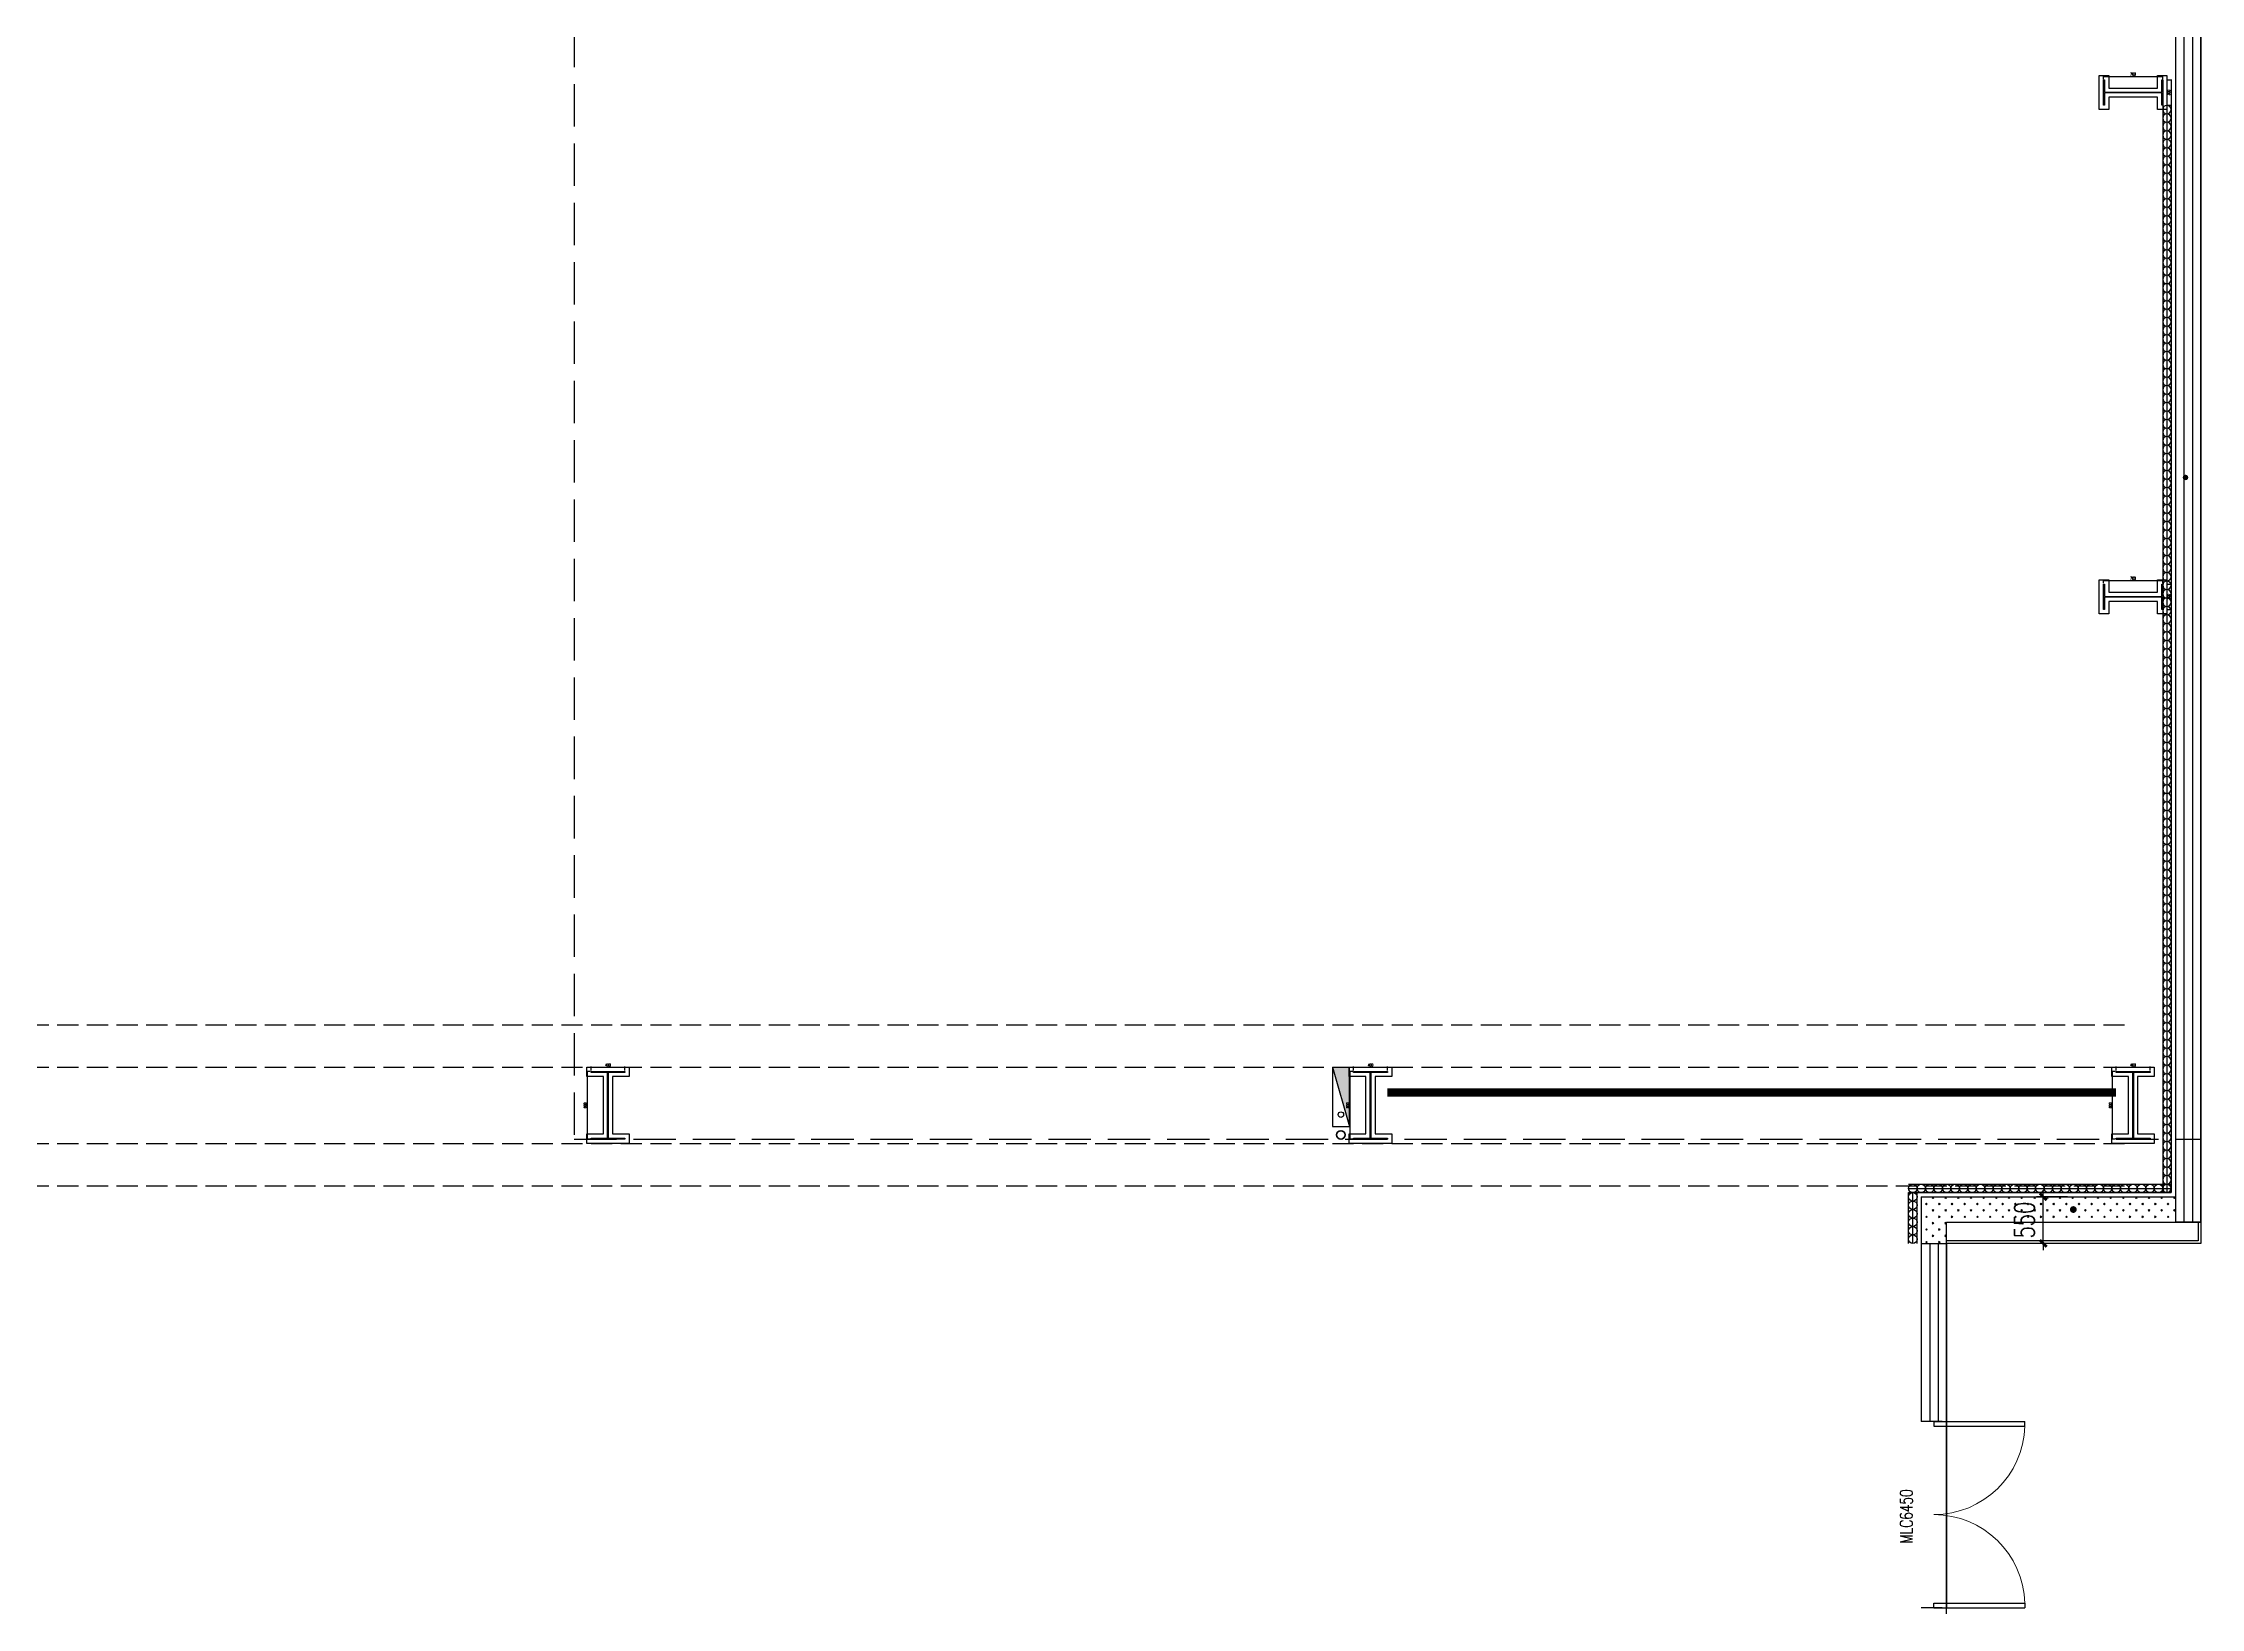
# Model space of a CAD drawing. Extents: x -474411 to 577939, y 0 to 1014176.
# Drawn here: x -153520 to -128054, y 596840 to 615303 of the extents above; entities that cross this region are included whole.
import ezdxf

# ---------------------------------------------------------------- set-up
doc = ezdxf.new("R2010")
doc.units = 0
doc.header["$LTSCALE"] = 1000
doc.header["$MEASUREMENT"] = 0
doc.linetypes.add('CENTER', pattern=[2, 1.25, -0.25, 0.25, -0.25])
doc.linetypes.add('DASH', pattern=[0.35, 0.25, -0.1])
doc.layers.get('Defpoints').update_dxf_attribs({"color": 210})
for name, color, linetype in [('10平面$0$WINDOW', 4, 'Continuous'), ('10平面$0$WINDOW_TEXT', 7, 'Continuous'), ('A-AXIS-DP', 126, 'Continuous'), ('A-AXIS-SYMB', 3, 'Continuous'), ('A-CURTAIN', 134, 'Continuous'), ('A-HATCH-2', 251, 'Continuous'), ('A-WINDOW', 140, 'Continuous'), ('AS-COLN', 6, 'Continuous'), ('AS-WALL', 40, 'Continuous'), ('AS-结构边线层', 200, 'Continuous'), ('CURTWALL', 4, 'Continuous'), ('DIM_SYMB', 3, 'Continuous'), ('PUB_HATCH', 8, 'Continuous'), ('SB_ZF消火栓', 10, 'Continuous'), ('WINDOW', 4, 'Continuous')]:
    doc.layers.add(name, color=color, linetype=linetype)
doc.layers.add('LG-ZF消防', color=1, linetype='Continuous', lineweight=60)
doc.layers.add('柱间支撑', color=6, linetype='CENTER', lineweight=0)
doc.styles.add('10平面$0$_TCH_WINDOW', font='SIMPLEX', dxfattribs={"height": 3.5, "bigfont": 'GBCBIG'})
doc.styles.add('_TCH_DIM_T3', font='SIMPLEX', dxfattribs={"width": 0.705882, "bigfont": 'GBCBIG'})
doc.dimstyles.new('_TCH_ARCH&&10', dxfattribs={"dimtxt": 29.75, "dimasz": 10, "dimexe": 10, "dimexo": 10, "dimgap": 12.625, "dimtad": 1, "dimdec": 0, "dimzin": 0, "dimdsep": 46, "dimtxsty": '_TCH_DIM_T3', "dimblk": 'ARCHTICK', "dimcen": 0.09, "dimclrt": 7, "dimazin": 2, "dimtfac": 1, "dimtdec": 0, "dimtix": 1, "dimtmove": 2, "dimatfit": 3, "dimfxl": 0, "dimtolj": 1, "dimtzin": 0, "dimarcsym": 0})
doc.dimstyles.new('_TCH_ARCH&&80', dxfattribs={"dimtxt": 238, "dimasz": 80, "dimexe": 80, "dimexo": 80, "dimgap": 101, "dimtad": 1, "dimdec": 0, "dimzin": 0, "dimdsep": 46, "dimtxsty": '_TCH_DIM_T3', "dimblk": 'ARCHTICK', "dimcen": 0.09, "dimclrt": 7, "dimazin": 2, "dimtfac": 1, "dimtdec": 0, "dimtix": 1, "dimtmove": 2, "dimatfit": 3, "dimfxl": 0, "dimtolj": 1, "dimtzin": 0, "dimarcsym": 0})
pattern_1 = [(45, (25.49, 21.51), (-75.000002, 75.000002), [24, -82.06602]), (135, (192.46, 21.51), (-75.000002, -75.000002), [24, -82.06602])]

# ---------------------------------------------------------------- blocks, each defined once
blk = doc.blocks.new('43243')
at = {"layer": 'AS-结构边线层', "color": 8}
blk.add_lwpolyline([(-131055, 594490), (-131055, 601390), (-128054, 601390), (-128054, 621120), (-128354, 621120), (-144354, 621120), (-144354, 620570), (-146454, 620570), (-146454, 621120), (-155994, 621120)], dxfattribs=at)
blk = doc.blocks.new('4324324')
at = {"layer": 'A-HATCH-2', "linetype": 'DASH'}
for p, q in [((-294754, 603720), (-128854, 603720)), ((-294754, 603220), (-128854, 603220)), ((-294754, 602320), (-128854, 602320)), ((-294754, 601820), (-128854, 601820))]:
    blk.add_line(p, q, dxfattribs=at)
blk = doc.blocks.new('_ArchTick')
at = {"color": 0, "linetype": 'ByBlock', "const_width": 0.4}
blk.add_lwpolyline([(-0.5, -0.5), (0.5, 0.5)], dxfattribs=at)
blk = doc.blocks.new('*D1131')
at = {"layer": 'A-AXIS-DP', "color": 0, "lineweight": -2}
for p, q in [((-128444, 614870), (-128395, 614870)), ((-128405, 614870), (-128405, 614570)), ((-128444, 614570), (-128395, 614570))]:
    blk.add_line(p, q, dxfattribs=at)
at = {"layer": 'Defpoints', "color": 0}
for p in [(-128454, 614870), (-128454, 614570), (-128405, 614570)]:
    blk.add_point(p, dxfattribs=at)
at = {"layer": 'A-AXIS-DP', "color": 0, "lineweight": -2, "xscale": 10, "yscale": 10, "zscale": 10}
for p, rotation in [((-128405, 614870), 90), ((-128405, 614570), 270)]:
    blk.add_blockref('_ArchTick', p, dxfattribs=dict(at, rotation=rotation))
at = {"layer": 'A-AXIS-DP', "color": 7, "insert": (-128433, 614720), "char_height": 29.8, "attachment_point": 5, "rotation": 90, "style": '_TCH_DIM_T3'}
blk.add_mtext('\\A1;300', dxfattribs=at)
blk = doc.blocks.new('*D1132')
at = {"layer": 'A-AXIS-DP', "color": 0, "lineweight": -2}
for p, q in [((-129204, 614880), (-129204, 614921)), ((-129204, 614911), (-128504, 614911)), ((-128504, 614880), (-128504, 614921))]:
    blk.add_line(p, q, dxfattribs=at)
at = {"layer": 'Defpoints', "color": 0}
for p in [(-129204, 614870), (-128504, 614911), (-128504, 614870)]:
    blk.add_point(p, dxfattribs=at)
at = {"layer": 'A-AXIS-DP', "color": 0, "lineweight": -2, "xscale": 10, "yscale": 10, "zscale": 10, "rotation": 180}
blk.add_blockref('_ArchTick', (-129204, 614911), dxfattribs=at)
at = {"layer": 'A-AXIS-DP', "color": 0, "lineweight": -2, "xscale": 10, "yscale": 10, "zscale": 10}
blk.add_blockref('_ArchTick', (-128504, 614911), dxfattribs=at)
at = {"layer": 'A-AXIS-DP', "color": 7, "insert": (-128854, 614938), "char_height": 29.8, "attachment_point": 5, "style": '_TCH_DIM_T3'}
blk.add_mtext('\\A1;700', dxfattribs=at)
blk = doc.blocks.new('*D1175')
at = {"layer": 'A-AXIS-DP', "color": 0, "lineweight": -2}
for p, q in [((-147054, 603180), (-147054, 603229)), ((-147054, 603219), (-146654, 603219)), ((-146654, 603180), (-146654, 603229))]:
    blk.add_line(p, q, dxfattribs=at)
at = {"layer": 'Defpoints', "color": 0}
for p in [(-147054, 603170), (-146654, 603219), (-146654, 603170)]:
    blk.add_point(p, dxfattribs=at)
at = {"layer": 'A-AXIS-DP', "color": 0, "lineweight": -2, "xscale": 10, "yscale": 10, "zscale": 10, "rotation": 180}
blk.add_blockref('_ArchTick', (-147054, 603219), dxfattribs=at)
at = {"layer": 'A-AXIS-DP', "color": 0, "lineweight": -2, "xscale": 10, "yscale": 10, "zscale": 10}
blk.add_blockref('_ArchTick', (-146654, 603219), dxfattribs=at)
at = {"layer": 'A-AXIS-DP', "color": 7, "insert": (-146854, 603246), "char_height": 29.8, "attachment_point": 5, "style": '_TCH_DIM_T3'}
blk.add_mtext('\\A1;400', dxfattribs=at)
blk = doc.blocks.new('*D1176')
at = {"layer": 'A-AXIS-DP', "color": 0, "lineweight": -2}
for p, q in [((-147064, 603170), (-147105, 603170)), ((-147095, 602370), (-147095, 603170)), ((-147064, 602370), (-147105, 602370))]:
    blk.add_line(p, q, dxfattribs=at)
at = {"layer": 'Defpoints', "color": 0}
for p in [(-147095, 603170), (-147054, 603170), (-147054, 602370)]:
    blk.add_point(p, dxfattribs=at)
at = {"layer": 'A-AXIS-DP', "color": 0, "lineweight": -2, "xscale": 10, "yscale": 10, "zscale": 10}
for p, rotation in [((-147095, 603170), 90), ((-147095, 602370), 270)]:
    blk.add_blockref('_ArchTick', p, dxfattribs=dict(at, rotation=rotation))
at = {"layer": 'A-AXIS-DP', "color": 7, "insert": (-147123, 602770), "char_height": 29.8, "attachment_point": 5, "rotation": 90, "style": '_TCH_DIM_T3'}
blk.add_mtext('\\A1;800', dxfattribs=at)
blk = doc.blocks.new('*D1177')
at = {"layer": 'A-AXIS-DP', "color": 0, "lineweight": -2}
for p, q in [((-138054, 603180), (-138054, 603229)), ((-138054, 603219), (-137654, 603219)), ((-137654, 603180), (-137654, 603229))]:
    blk.add_line(p, q, dxfattribs=at)
at = {"layer": 'Defpoints', "color": 0}
for p in [(-138054, 603170), (-137654, 603219), (-137654, 603170)]:
    blk.add_point(p, dxfattribs=at)
at = {"layer": 'A-AXIS-DP', "color": 0, "lineweight": -2, "xscale": 10, "yscale": 10, "zscale": 10, "rotation": 180}
blk.add_blockref('_ArchTick', (-138054, 603219), dxfattribs=at)
at = {"layer": 'A-AXIS-DP', "color": 0, "lineweight": -2, "xscale": 10, "yscale": 10, "zscale": 10}
blk.add_blockref('_ArchTick', (-137654, 603219), dxfattribs=at)
at = {"layer": 'A-AXIS-DP', "color": 7, "insert": (-137854, 603246), "char_height": 29.8, "attachment_point": 5, "style": '_TCH_DIM_T3'}
blk.add_mtext('\\A1;400', dxfattribs=at)
blk = doc.blocks.new('*D1178')
at = {"layer": 'A-AXIS-DP', "color": 0, "lineweight": -2}
for p, q in [((-138064, 603170), (-138105, 603170)), ((-138095, 602370), (-138095, 603170)), ((-138064, 602370), (-138105, 602370))]:
    blk.add_line(p, q, dxfattribs=at)
at = {"layer": 'Defpoints', "color": 0}
for p in [(-138095, 603170), (-138054, 603170), (-138054, 602370)]:
    blk.add_point(p, dxfattribs=at)
at = {"layer": 'A-AXIS-DP', "color": 0, "lineweight": -2, "xscale": 10, "yscale": 10, "zscale": 10}
for p, rotation in [((-138095, 603170), 90), ((-138095, 602370), 270)]:
    blk.add_blockref('_ArchTick', p, dxfattribs=dict(at, rotation=rotation))
at = {"layer": 'A-AXIS-DP', "color": 7, "insert": (-138123, 602770), "char_height": 29.8, "attachment_point": 5, "rotation": 90, "style": '_TCH_DIM_T3'}
blk.add_mtext('\\A1;800', dxfattribs=at)
blk = doc.blocks.new('*D1179')
at = {"layer": 'A-AXIS-DP', "color": 0, "lineweight": -2}
for p, q in [((-129054, 603180), (-129054, 603229)), ((-129054, 603219), (-128654, 603219)), ((-128654, 603180), (-128654, 603229))]:
    blk.add_line(p, q, dxfattribs=at)
at = {"layer": 'Defpoints', "color": 0}
for p in [(-129054, 603170), (-128654, 603219), (-128654, 603170)]:
    blk.add_point(p, dxfattribs=at)
at = {"layer": 'A-AXIS-DP', "color": 0, "lineweight": -2, "xscale": 10, "yscale": 10, "zscale": 10, "rotation": 180}
blk.add_blockref('_ArchTick', (-129054, 603219), dxfattribs=at)
at = {"layer": 'A-AXIS-DP', "color": 0, "lineweight": -2, "xscale": 10, "yscale": 10, "zscale": 10}
blk.add_blockref('_ArchTick', (-128654, 603219), dxfattribs=at)
at = {"layer": 'A-AXIS-DP', "color": 7, "insert": (-128854, 603246), "char_height": 29.8, "attachment_point": 5, "style": '_TCH_DIM_T3'}
blk.add_mtext('\\A1;400', dxfattribs=at)
blk = doc.blocks.new('*D1180')
at = {"layer": 'A-AXIS-DP', "color": 0, "lineweight": -2}
for p, q in [((-129064, 603170), (-129105, 603170)), ((-129095, 602370), (-129095, 603170)), ((-129064, 602370), (-129105, 602370))]:
    blk.add_line(p, q, dxfattribs=at)
at = {"layer": 'Defpoints', "color": 0}
for p in [(-129095, 603170), (-129054, 603170), (-129054, 602370)]:
    blk.add_point(p, dxfattribs=at)
at = {"layer": 'A-AXIS-DP', "color": 0, "lineweight": -2, "xscale": 10, "yscale": 10, "zscale": 10}
for p, rotation in [((-129095, 603170), 90), ((-129095, 602370), 270)]:
    blk.add_blockref('_ArchTick', p, dxfattribs=dict(at, rotation=rotation))
at = {"layer": 'A-AXIS-DP', "color": 7, "insert": (-129123, 602770), "char_height": 29.8, "attachment_point": 5, "rotation": 90, "style": '_TCH_DIM_T3'}
blk.add_mtext('\\A1;800', dxfattribs=at)
blk = doc.blocks.new('*D1339')
at = {"layer": 'A-AXIS-DP', "color": 0, "lineweight": -2}
for p, q in [((-128444, 608920), (-128395, 608920)), ((-128405, 608920), (-128405, 608620)), ((-128444, 608620), (-128395, 608620))]:
    blk.add_line(p, q, dxfattribs=at)
at = {"layer": 'Defpoints', "color": 0}
for p in [(-128454, 608920), (-128454, 608620), (-128405, 608620)]:
    blk.add_point(p, dxfattribs=at)
at = {"layer": 'A-AXIS-DP', "color": 0, "lineweight": -2, "xscale": 10, "yscale": 10, "zscale": 10}
for p, rotation in [((-128405, 608920), 90), ((-128405, 608620), 270)]:
    blk.add_blockref('_ArchTick', p, dxfattribs=dict(at, rotation=rotation))
at = {"layer": 'A-AXIS-DP', "color": 7, "insert": (-128433, 608770), "char_height": 29.8, "attachment_point": 5, "rotation": 90, "style": '_TCH_DIM_T3'}
blk.add_mtext('\\A1;300', dxfattribs=at)
blk = doc.blocks.new('*D1340')
at = {"layer": 'A-AXIS-DP', "color": 0, "lineweight": -2}
for p, q in [((-129204, 608930), (-129204, 608971)), ((-129204, 608961), (-128504, 608961)), ((-128504, 608930), (-128504, 608971))]:
    blk.add_line(p, q, dxfattribs=at)
at = {"layer": 'Defpoints', "color": 0}
for p in [(-129204, 608920), (-128504, 608961), (-128504, 608920)]:
    blk.add_point(p, dxfattribs=at)
at = {"layer": 'A-AXIS-DP', "color": 0, "lineweight": -2, "xscale": 10, "yscale": 10, "zscale": 10, "rotation": 180}
blk.add_blockref('_ArchTick', (-129204, 608961), dxfattribs=at)
at = {"layer": 'A-AXIS-DP', "color": 0, "lineweight": -2, "xscale": 10, "yscale": 10, "zscale": 10}
blk.add_blockref('_ArchTick', (-128504, 608961), dxfattribs=at)
at = {"layer": 'A-AXIS-DP', "color": 7, "insert": (-128854, 608989), "char_height": 29.8, "attachment_point": 5, "style": '_TCH_DIM_T3'}
blk.add_mtext('\\A1;700', dxfattribs=at)
blk = doc.blocks.new('34242343243')
at = {"color": 8}
for p, q in [((-128504, 614570), (-128504, 614469)), ((-128454, 614570), (-128454, 614469)), ((-128404, 614570), (-128404, 614469)), ((-128504, 614469), (-128504, 614369)), ((-128504, 614369), (-128504, 614269)), ((-128504, 614269), (-128504, 614169)), ((-128454, 614469), (-128454, 614369)), ((-128454, 614369), (-128454, 614269)), ((-128454, 614269), (-128454, 614169)), ((-128404, 614469), (-128404, 614369)), ((-128404, 614369), (-128404, 614269)), ((-128404, 614269), (-128404, 614169)), ((-128504, 614169), (-128504, 614068)), ((-128504, 614068), (-128504, 613968)), ((-128454, 614169), (-128454, 614068)), ((-128454, 614068), (-128454, 613968)), ((-128404, 614169), (-128404, 614068)), ((-128404, 614068), (-128404, 613968)), ((-128504, 613968), (-128504, 613868)), ((-128504, 613868), (-128504, 613768)), ((-128504, 613768), (-128504, 613667)), ((-128454, 613968), (-128454, 613868)), ((-128454, 613868), (-128454, 613768)), ((-128454, 613768), (-128454, 613667)), ((-128404, 613968), (-128404, 613868)), ((-128404, 613868), (-128404, 613768)), ((-128404, 613768), (-128404, 613667)), ((-128504, 613667), (-128504, 613567)), ((-128504, 613567), (-128504, 613467)), ((-128454, 613667), (-128454, 613567)), ((-128454, 613567), (-128454, 613467)), ((-128404, 613667), (-128404, 613567)), ((-128404, 613567), (-128404, 613467)), ((-128504, 613467), (-128504, 613367)), ((-128504, 613367), (-128504, 613267)), ((-128504, 613267), (-128504, 613166)), ((-128454, 613467), (-128454, 613367)), ((-128454, 613367), (-128454, 613267)), ((-128454, 613267), (-128454, 613166)), ((-128404, 613467), (-128404, 613367)), ((-128404, 613367), (-128404, 613267)), ((-128404, 613267), (-128404, 613166)), ((-128504, 613166), (-128504, 613066)), ((-128504, 613066), (-128504, 612966)), ((-128454, 613166), (-128454, 613066)), ((-128454, 613066), (-128454, 612966)), ((-128404, 613166), (-128404, 613066)), ((-128404, 613066), (-128404, 612966)), ((-128504, 612966), (-128504, 612866)), ((-128504, 612866), (-128504, 612765)), ((-128504, 612765), (-128504, 612665)), ((-128454, 612966), (-128454, 612866)), ((-128454, 612866), (-128454, 612765)), ((-128454, 612765), (-128454, 612665)), ((-128404, 612966), (-128404, 612866)), ((-128404, 612866), (-128404, 612765)), ((-128404, 612765), (-128404, 612665)), ((-128504, 612665), (-128504, 612565)), ((-128504, 612565), (-128504, 612465)), ((-128504, 612465), (-128504, 612364)), ((-128454, 612665), (-128454, 612565)), ((-128454, 612565), (-128454, 612465)), ((-128454, 612465), (-128454, 612364)), ((-128404, 612665), (-128404, 612565)), ((-128404, 612565), (-128404, 612465)), ((-128404, 612465), (-128404, 612364)), ((-128504, 612364), (-128504, 612264)), ((-128504, 612264), (-128504, 612164)), ((-128454, 612364), (-128454, 612264)), ((-128454, 612264), (-128454, 612164)), ((-128404, 612364), (-128404, 612264)), ((-128404, 612264), (-128404, 612164)), ((-128504, 612164), (-128504, 612064)), ((-128504, 612064), (-128504, 611964)), ((-128504, 611964), (-128504, 611863)), ((-128454, 612164), (-128454, 612064)), ((-128454, 612064), (-128454, 611964)), ((-128454, 611964), (-128454, 611863)), ((-128404, 612164), (-128404, 612064)), ((-128404, 612064), (-128404, 611964)), ((-128404, 611964), (-128404, 611863)), ((-128504, 611863), (-128504, 611763)), ((-128504, 611763), (-128504, 611663)), ((-128454, 611863), (-128454, 611763)), ((-128454, 611763), (-128454, 611663)), ((-128404, 611863), (-128404, 611763)), ((-128404, 611763), (-128404, 611663)), ((-128504, 611663), (-128504, 611563)), ((-128504, 611563), (-128504, 611462)), ((-128504, 611462), (-128504, 611362)), ((-128454, 611663), (-128454, 611563)), ((-128454, 611563), (-128454, 611462)), ((-128454, 611462), (-128454, 611362)), ((-128404, 611663), (-128404, 611563)), ((-128404, 611563), (-128404, 611462)), ((-128404, 611462), (-128404, 611362)), ((-128504, 611362), (-128504, 611262)), ((-128504, 611262), (-128504, 611162)), ((-128454, 611362), (-128454, 611262)), ((-128454, 611262), (-128454, 611162)), ((-128404, 611362), (-128404, 611262)), ((-128404, 611262), (-128404, 611162)), ((-128504, 611162), (-128504, 611061)), ((-128504, 611061), (-128504, 610961)), ((-128504, 610961), (-128504, 610861)), ((-128454, 611162), (-128454, 611061)), ((-128454, 611061), (-128454, 610961)), ((-128454, 610961), (-128454, 610861)), ((-128404, 611162), (-128404, 611061)), ((-128404, 611061), (-128404, 610961)), ((-128404, 610961), (-128404, 610861)), ((-128504, 610861), (-128504, 610761)), ((-128504, 610761), (-128504, 610661)), ((-128454, 610861), (-128454, 610761)), ((-128454, 610761), (-128454, 610661)), ((-128404, 610861), (-128404, 610761)), ((-128404, 610761), (-128404, 610661)), ((-128504, 610661), (-128504, 610560)), ((-128504, 610560), (-128504, 610460)), ((-128504, 610460), (-128504, 610360)), ((-128454, 610661), (-128454, 610560)), ((-128454, 610560), (-128454, 610460)), ((-128454, 610460), (-128454, 610360)), ((-128404, 610661), (-128404, 610560)), ((-128404, 610560), (-128404, 610460)), ((-128404, 610460), (-128404, 610360)), ((-128504, 610360), (-128504, 610260)), ((-128504, 610260), (-128504, 610159)), ((-128454, 610360), (-128454, 610260)), ((-128454, 610260), (-128454, 610159)), ((-128404, 610360), (-128404, 610260)), ((-128404, 610260), (-128404, 610159)), ((-128504, 610159), (-128504, 610059)), ((-128504, 610059), (-128504, 609959)), ((-128504, 609959), (-128504, 609859)), ((-128454, 610159), (-128454, 610059)), ((-128454, 610059), (-128454, 609959)), ((-128454, 609959), (-128454, 609859)), ((-128404, 610159), (-128404, 610059)), ((-128404, 610059), (-128404, 609959)), ((-128404, 609959), (-128404, 609859)), ((-128504, 609859), (-128504, 609758)), ((-128504, 609758), (-128504, 609658)), ((-128454, 609859), (-128454, 609758)), ((-128454, 609758), (-128454, 609658)), ((-128404, 609859), (-128404, 609758)), ((-128404, 609758), (-128404, 609658)), ((-128504, 609658), (-128504, 609558)), ((-128504, 609558), (-128504, 609458)), ((-128504, 609458), (-128504, 609358)), ((-128454, 609658), (-128454, 609558)), ((-128454, 609558), (-128454, 609458)), ((-128454, 609458), (-128454, 609358)), ((-128404, 609658), (-128404, 609558)), ((-128404, 609558), (-128404, 609458)), ((-128404, 609458), (-128404, 609358)), ((-128504, 609358), (-128504, 609257)), ((-128504, 609257), (-128504, 609157)), ((-128504, 609157), (-128504, 609057)), ((-128454, 609358), (-128454, 609257)), ((-128454, 609257), (-128454, 609157)), ((-128454, 609157), (-128454, 609057)), ((-128404, 609358), (-128404, 609257)), ((-128404, 609257), (-128404, 609157)), ((-128404, 609157), (-128404, 609057)), ((-128504, 609057), (-128504, 608957)), ((-128504, 608957), (-128504, 608856)), ((-128454, 609057), (-128454, 608957)), ((-128454, 608957), (-128454, 608856)), ((-128404, 609057), (-128404, 608957)), ((-128404, 608957), (-128404, 608856)), ((-128504, 608856), (-128504, 608756)), ((-128504, 608756), (-128504, 608656)), ((-128504, 608656), (-128504, 608556)), ((-128454, 608856), (-128454, 608756)), ((-128454, 608756), (-128454, 608656)), ((-128454, 608656), (-128454, 608556)), ((-128404, 608856), (-128404, 608756)), ((-128404, 608756), (-128404, 608656)), ((-128404, 608656), (-128404, 608556)), ((-128504, 608556), (-128504, 608455)), ((-128504, 608455), (-128504, 608355)), ((-128454, 608556), (-128454, 608455)), ((-128454, 608455), (-128454, 608355)), ((-128404, 608556), (-128404, 608455)), ((-128404, 608455), (-128404, 608355)), ((-128504, 608355), (-128504, 608255)), ((-128504, 608255), (-128504, 608155)), ((-128504, 608155), (-128504, 608055)), ((-128454, 608355), (-128454, 608255)), ((-128454, 608255), (-128454, 608155)), ((-128454, 608155), (-128454, 608055)), ((-128404, 608355), (-128404, 608255)), ((-128404, 608255), (-128404, 608155)), ((-128404, 608155), (-128404, 608055)), ((-128504, 608055), (-128504, 607954)), ((-128504, 607954), (-128504, 607854)), ((-128454, 608055), (-128454, 607954)), ((-128454, 607954), (-128454, 607854)), ((-128404, 608055), (-128404, 607954)), ((-128404, 607954), (-128404, 607854)), ((-128504, 607854), (-128504, 607754)), ((-128504, 607754), (-128504, 607654)), ((-128504, 607654), (-128504, 607553)), ((-128454, 607854), (-128454, 607754)), ((-128454, 607754), (-128454, 607654)), ((-128454, 607654), (-128454, 607553)), ((-128404, 607854), (-128404, 607754)), ((-128404, 607754), (-128404, 607654)), ((-128404, 607654), (-128404, 607553)), ((-128504, 607553), (-128504, 607453)), ((-128504, 607453), (-128504, 607353)), ((-128454, 607553), (-128454, 607453)), ((-128454, 607453), (-128454, 607353)), ((-128404, 607553), (-128404, 607453)), ((-128404, 607453), (-128404, 607353)), ((-128504, 607353), (-128504, 607253)), ((-128504, 607253), (-128504, 607152)), ((-128504, 607152), (-128504, 607052)), ((-128454, 607353), (-128454, 607253)), ((-128454, 607253), (-128454, 607152)), ((-128454, 607152), (-128454, 607052)), ((-128404, 607353), (-128404, 607253)), ((-128404, 607253), (-128404, 607152)), ((-128404, 607152), (-128404, 607052)), ((-128504, 607052), (-128504, 606952)), ((-128504, 606952), (-128504, 606852)), ((-128454, 607052), (-128454, 606952)), ((-128454, 606952), (-128454, 606852)), ((-128404, 607052), (-128404, 606952)), ((-128404, 606952), (-128404, 606852)), ((-128504, 606852), (-128504, 606752)), ((-128504, 606752), (-128504, 606651)), ((-128504, 606651), (-128504, 606551)), ((-128454, 606852), (-128454, 606752)), ((-128454, 606752), (-128454, 606651)), ((-128454, 606651), (-128454, 606551)), ((-128404, 606852), (-128404, 606752)), ((-128404, 606752), (-128404, 606651)), ((-128404, 606651), (-128404, 606551)), ((-128504, 606551), (-128504, 606451)), ((-128504, 606451), (-128504, 606351)), ((-128504, 606351), (-128504, 606250)), ((-128454, 606551), (-128454, 606451)), ((-128454, 606451), (-128454, 606351)), ((-128454, 606351), (-128454, 606250)), ((-128404, 606551), (-128404, 606451)), ((-128404, 606451), (-128404, 606351)), ((-128404, 606351), (-128404, 606250)), ((-128504, 606250), (-128504, 606150)), ((-128504, 606150), (-128504, 606050)), ((-128454, 606250), (-128454, 606150)), ((-128454, 606150), (-128454, 606050)), ((-128404, 606250), (-128404, 606150)), ((-128404, 606150), (-128404, 606050)), ((-128504, 606050), (-128504, 605950)), ((-128504, 605950), (-128504, 605849)), ((-128504, 605849), (-128504, 605749)), ((-128454, 606050), (-128454, 605950)), ((-128454, 605950), (-128454, 605849)), ((-128454, 605849), (-128454, 605749)), ((-128404, 606050), (-128404, 605950)), ((-128404, 605950), (-128404, 605849)), ((-128404, 605849), (-128404, 605749)), ((-128504, 605749), (-128504, 605649)), ((-128504, 605649), (-128504, 605549)), ((-128454, 605749), (-128454, 605649)), ((-128454, 605649), (-128454, 605549)), ((-128404, 605749), (-128404, 605649)), ((-128404, 605649), (-128404, 605549)), ((-128504, 605549), (-128504, 605449)), ((-128504, 605449), (-128504, 605348)), ((-128504, 605348), (-128504, 605248)), ((-128454, 605549), (-128454, 605449)), ((-128454, 605449), (-128454, 605348)), ((-128454, 605348), (-128454, 605248)), ((-128404, 605549), (-128404, 605449)), ((-128404, 605449), (-128404, 605348)), ((-128404, 605348), (-128404, 605248)), ((-128504, 605248), (-128504, 605148)), ((-128504, 605148), (-128504, 605048)), ((-128454, 605248), (-128454, 605148)), ((-128454, 605148), (-128454, 605048)), ((-128404, 605248), (-128404, 605148)), ((-128404, 605148), (-128404, 605048)), ((-128504, 605048), (-128504, 604947)), ((-128504, 604947), (-128504, 604847)), ((-128504, 604847), (-128504, 604747)), ((-128454, 605048), (-128454, 604947)), ((-128454, 604947), (-128454, 604847)), ((-128454, 604847), (-128454, 604747)), ((-128404, 605048), (-128404, 604947)), ((-128404, 604947), (-128404, 604847)), ((-128404, 604847), (-128404, 604747)), ((-128504, 604747), (-128504, 604647)), ((-128504, 604647), (-128504, 604546)), ((-128454, 604747), (-128454, 604647)), ((-128454, 604647), (-128454, 604546)), ((-128404, 604747), (-128404, 604647)), ((-128404, 604647), (-128404, 604546)), ((-128504, 604546), (-128504, 604446)), ((-128504, 604446), (-128504, 604346)), ((-128504, 604346), (-128504, 604246)), ((-128454, 604546), (-128454, 604446)), ((-128454, 604446), (-128454, 604346)), ((-128454, 604346), (-128454, 604246)), ((-128404, 604546), (-128404, 604446)), ((-128404, 604446), (-128404, 604346)), ((-128404, 604346), (-128404, 604246)), ((-128504, 604246), (-128504, 604146)), ((-128504, 604146), (-128504, 604045)), ((-128454, 604246), (-128454, 604146)), ((-128454, 604146), (-128454, 604045)), ((-128404, 604246), (-128404, 604146)), ((-128404, 604146), (-128404, 604045)), ((-128504, 604045), (-128504, 603945)), ((-128504, 603945), (-128504, 603845)), ((-128504, 603845), (-128504, 603745)), ((-128454, 604045), (-128454, 603945)), ((-128454, 603945), (-128454, 603845)), ((-128454, 603845), (-128454, 603745)), ((-128404, 604045), (-128404, 603945)), ((-128404, 603945), (-128404, 603845)), ((-128404, 603845), (-128404, 603745)), ((-128504, 603745), (-128504, 603644)), ((-128504, 603644), (-128504, 603544)), ((-128454, 603745), (-128454, 603644)), ((-128454, 603644), (-128454, 603544)), ((-128404, 603745), (-128404, 603644)), ((-128404, 603644), (-128404, 603544)), ((-128504, 603544), (-128504, 603444)), ((-128504, 603444), (-128504, 603344)), ((-128504, 603344), (-128504, 603243)), ((-128454, 603544), (-128454, 603444)), ((-128454, 603444), (-128454, 603344)), ((-128454, 603344), (-128454, 603243)), ((-128404, 603544), (-128404, 603444)), ((-128404, 603444), (-128404, 603344)), ((-128404, 603344), (-128404, 603243)), ((-128504, 603243), (-128504, 603143)), ((-128504, 603143), (-128504, 603043)), ((-128504, 603043), (-128504, 602943)), ((-128454, 603243), (-128454, 603143)), ((-128454, 603143), (-128454, 603043)), ((-128454, 603043), (-128454, 602943)), ((-128404, 603243), (-128404, 603143)), ((-128404, 603143), (-128404, 603043)), ((-128404, 603043), (-128404, 602943)), ((-128504, 602943), (-128504, 602843)), ((-128504, 602843), (-128504, 602742)), ((-128454, 602943), (-128454, 602843)), ((-128454, 602843), (-128454, 602742)), ((-128404, 602943), (-128404, 602843)), ((-128404, 602843), (-128404, 602742)), ((-128504, 602742), (-128504, 602642)), ((-128504, 602642), (-128504, 602542)), ((-128504, 602542), (-128504, 602442)), ((-128454, 602742), (-128454, 602642)), ((-128454, 602642), (-128454, 602542)), ((-128454, 602542), (-128454, 602442)), ((-128404, 602742), (-128404, 602642)), ((-128404, 602642), (-128404, 602542)), ((-128404, 602542), (-128404, 602442)), ((-128504, 602442), (-128504, 602341)), ((-128504, 602341), (-128504, 602241)), ((-128454, 602442), (-128454, 602341)), ((-128454, 602341), (-128454, 602241)), ((-128404, 602442), (-128404, 602341)), ((-128404, 602341), (-128404, 602241)), ((-128504, 602241), (-128504, 602141)), ((-128504, 602141), (-128504, 602041)), ((-128504, 602041), (-128504, 601940)), ((-128454, 602241), (-128454, 602141)), ((-128454, 602141), (-128454, 602041)), ((-128454, 602041), (-128454, 601940)), ((-128404, 602241), (-128404, 602141)), ((-128404, 602141), (-128404, 602041)), ((-128404, 602041), (-128404, 601940)), ((-128504, 601940), (-128504, 601840)), ((-128504, 601840), (-128504, 601740)), ((-128454, 601940), (-128454, 601840)), ((-128454, 601840), (-128454, 601740)), ((-128404, 601940), (-128404, 601840)), ((-128404, 601840), (-128404, 601740))]:
    blk.add_line(p, q, dxfattribs=at)
for points in [[(-131504, 601840), (-131404, 601840)], [(-131504, 601790), (-131404, 601790)], [(-131404, 601840), (-131304, 601840)], [(-131404, 601790), (-131304, 601790)], [(-131304, 601840), (-131204, 601840)], [(-131304, 601790), (-131204, 601790)], [(-131204, 601840), (-131104, 601840)], [(-131204, 601790), (-131104, 601790)], [(-131104, 601840), (-131004, 601840)], [(-131104, 601790), (-131004, 601790)], [(-131004, 601840), (-130904, 601840)], [(-131004, 601790), (-130904, 601790)], [(-130904, 601840), (-130804, 601840)], [(-130904, 601790), (-130804, 601790)], [(-130804, 601840), (-130704, 601840)], [(-130804, 601790), (-130704, 601790)], [(-130704, 601840), (-130604, 601840)], [(-130704, 601790), (-130604, 601790)], [(-130604, 601840), (-130504, 601840)], [(-130604, 601790), (-130504, 601790)], [(-130504, 601840), (-130404, 601840)], [(-130504, 601790), (-130404, 601790)], [(-130404, 601840), (-130304, 601840)], [(-130404, 601790), (-130304, 601790)], [(-130304, 601840), (-130204, 601840)], [(-130304, 601790), (-130204, 601790)], [(-130204, 601840), (-130104, 601840)], [(-130204, 601790), (-130104, 601790)], [(-130104, 601840), (-130004, 601840)], [(-130104, 601790), (-130004, 601790)], [(-130004, 601840), (-129904, 601840)], [(-130004, 601790), (-129904, 601790)], [(-129904, 601840), (-129804, 601840)], [(-129904, 601790), (-129804, 601790)], [(-129804, 601840), (-129704, 601840)], [(-129804, 601790), (-129704, 601790)], [(-129704, 601840), (-129604, 601840)], [(-129704, 601790), (-129604, 601790)], [(-129604, 601840), (-129504, 601840)], [(-129604, 601790), (-129504, 601790)], [(-129504, 601840), (-129404, 601840)], [(-129504, 601790), (-129404, 601790)], [(-129404, 601840), (-129304, 601840)], [(-129404, 601790), (-129304, 601790)], [(-129304, 601840), (-129204, 601840)], [(-129304, 601790), (-129204, 601790)], [(-129204, 601840), (-129104, 601840)], [(-129204, 601790), (-129104, 601790)], [(-129104, 601840), (-129004, 601840)], [(-129104, 601790), (-129004, 601790)], [(-129004, 601840), (-128904, 601840)], [(-129004, 601790), (-128904, 601790)], [(-128904, 601840), (-128804, 601840)], [(-128904, 601790), (-128804, 601790)], [(-128804, 601840), (-128704, 601840)], [(-128804, 601790), (-128704, 601790)], [(-128704, 601840), (-128604, 601840)], [(-128704, 601790), (-128604, 601790)], [(-128604, 601840), (-128504, 601840)], [(-128604, 601790), (-128504, 601790)], [(-128504, 601840), (-128404, 601840)], [(-128504, 601790), (-128404, 601790)], [(-131504, 601740), (-131404, 601740)], [(-131504, 601640), (-131504, 601740)], [(-131504, 601540), (-131504, 601640)], [(-131504, 601440), (-131504, 601540)], [(-131454, 601640), (-131454, 601740)], [(-131454, 601540), (-131454, 601640)], [(-131454, 601440), (-131454, 601540)], [(-131404, 601740), (-131304, 601740)], [(-131404, 601640), (-131404, 601740)], [(-131404, 601540), (-131404, 601640)], [(-131404, 601440), (-131404, 601540)], [(-131304, 601740), (-131204, 601740)], [(-131204, 601740), (-131104, 601740)], [(-131104, 601740), (-131004, 601740)], [(-131004, 601740), (-130904, 601740)], [(-130904, 601740), (-130804, 601740)], [(-130804, 601740), (-130704, 601740)], [(-130704, 601740), (-130604, 601740)], [(-130604, 601740), (-130504, 601740)], [(-130504, 601740), (-130404, 601740)], [(-130404, 601740), (-130304, 601740)], [(-130304, 601740), (-130204, 601740)], [(-130204, 601740), (-130104, 601740)], [(-130104, 601740), (-130004, 601740)], [(-130004, 601740), (-129904, 601740)], [(-129904, 601740), (-129804, 601740)], [(-129804, 601740), (-129704, 601740)], [(-129704, 601740), (-129604, 601740)], [(-129604, 601740), (-129504, 601740)], [(-129504, 601740), (-129404, 601740)], [(-129404, 601740), (-129304, 601740)], [(-129304, 601740), (-129204, 601740)], [(-129204, 601740), (-129104, 601740)], [(-129104, 601740), (-129004, 601740)], [(-129004, 601740), (-128904, 601740)], [(-128904, 601740), (-128804, 601740)], [(-128804, 601740), (-128704, 601740)], [(-128704, 601740), (-128604, 601740)], [(-128604, 601740), (-128504, 601740)], [(-128504, 601740), (-128404, 601740)], [(-131504, 601340), (-131504, 601440)], [(-131504, 601240), (-131504, 601340)], [(-131454, 601340), (-131454, 601440)], [(-131454, 601240), (-131454, 601340)], [(-131404, 601340), (-131404, 601440)], [(-131404, 601240), (-131404, 601340)], [(-131504, 601140), (-131504, 601240)], [(-131454, 601140), (-131454, 601240)], [(-131404, 601140), (-131404, 601240)]]:
    blk.add_lwpolyline(points, dxfattribs=at)
for centre in [(-131454, 601790), (-131354, 601790), (-131254, 601790), (-131154, 601790), (-131054, 601790), (-130954, 601790), (-130854, 601790), (-130754, 601790), (-130654, 601790), (-130554, 601790), (-130454, 601790), (-130354, 601790), (-130254, 601790), (-130154, 601790), (-130054, 601790), (-129954, 601790), (-129854, 601790), (-129754, 601790), (-129654, 601790), (-129554, 601790), (-129454, 601790), (-129354, 601790), (-129254, 601790), (-129154, 601790), (-129054, 601790), (-128954, 601790), (-128854, 601790), (-128754, 601790), (-128654, 601790), (-128554, 601790), (-128454, 601790), (-131454, 601690), (-131454, 601590), (-131454, 601490), (-131454, 601390), (-131454, 601290), (-131454, 601190)]:
    blk.add_circle(centre, 50, dxfattribs=at)
at = {"color": 8, "extrusion": (0, 0, -1)}
for centre in [(-128454, 614519), (-128454, 614419), (-128454, 614319), (-128454, 614219), (-128454, 614118), (-128454, 614018), (-128454, 613918), (-128454, 613818), (-128454, 613718), (-128454, 613617), (-128454, 613517), (-128454, 613417), (-128454, 613317), (-128454, 613216), (-128454, 613116), (-128454, 613016), (-128454, 612916), (-128454, 612815), (-128454, 612715), (-128454, 612615), (-128454, 612515), (-128454, 612415), (-128454, 612314), (-128454, 612214), (-128454, 612114), (-128454, 612014), (-128454, 611913), (-128454, 611813), (-128454, 611713), (-128454, 611613), (-128454, 611512), (-128454, 611412), (-128454, 611312), (-128454, 611212), (-128454, 611112), (-128454, 611011), (-128454, 610911), (-128454, 610811), (-128454, 610711), (-128454, 610610), (-128454, 610510), (-128454, 610410), (-128454, 610310), (-128454, 610209), (-128454, 610109), (-128454, 610009), (-128454, 609909), (-128454, 609809), (-128454, 609708), (-128454, 609608), (-128454, 609508), (-128454, 609408), (-128454, 609307), (-128454, 609207), (-128454, 609107), (-128454, 609007), (-128454, 608906), (-128454, 608806), (-128454, 608706), (-128454, 608606), (-128454, 608506), (-128454, 608405), (-128454, 608305), (-128454, 608205), (-128454, 608105), (-128454, 608004), (-128454, 607904), (-128454, 607804), (-128454, 607704), (-128454, 607603), (-128454, 607503), (-128454, 607403), (-128454, 607303), (-128454, 607203), (-128454, 607102), (-128454, 607002), (-128454, 606902), (-128454, 606802), (-128454, 606701), (-128454, 606601), (-128454, 606501), (-128454, 606401), (-128454, 606300), (-128454, 606200), (-128454, 606100), (-128454, 606000), (-128454, 605900), (-128454, 605799), (-128454, 605699), (-128454, 605599), (-128454, 605499), (-128454, 605398), (-128454, 605298), (-128454, 605198), (-128454, 605098), (-128454, 604997), (-128454, 604897), (-128454, 604797), (-128454, 604697), (-128454, 604597), (-128454, 604496), (-128454, 604396), (-128454, 604296), (-128454, 604196), (-128454, 604095), (-128454, 603995), (-128454, 603895), (-128454, 603795), (-128454, 603694), (-128454, 603594), (-128454, 603494), (-128454, 603394), (-128454, 603294), (-128454, 603193), (-128454, 603093), (-128454, 602993), (-128454, 602893), (-128454, 602792), (-128454, 602692), (-128454, 602592), (-128454, 602492), (-128454, 602391), (-128454, 602291), (-128454, 602191), (-128454, 602091), (-128454, 601991), (-128454, 601890), (-128454, 601790)]:
    blk.add_ellipse(centre, major_axis=(0, 50.1), ratio=0.9977, start_param=3.141593, end_param=9.424778, dxfattribs=at)
blk = doc.blocks.new('234243242332')
at = {"layer": 'SB_ZF消火栓'}
blk.add_hatch(color=8, dxfattribs=at).paths.add_polyline_path([(-138104, 602520), (-138104, 603220), (-138304, 603220)])
at = {"layer": 'LG-ZF消防', "color": 8}
blk.add_circle((-138204, 602420), 50, dxfattribs=at)
at = {"layer": 'SB_ZF消火栓', "color": 8}
for p, q in [((-138304, 603220), (-138304, 602520)), ((-138304, 603220), (-138104, 603220)), ((-138304, 603220), (-138104, 602520)), ((-138104, 602520), (-138104, 603220)), ((-138304, 602520), (-138104, 602520))]:
    blk.add_line(p, q, dxfattribs=at)
blk.add_circle((-138204, 602660), 32.5, dxfattribs=at)
blk = doc.blocks.new('*D1076')
at = {"layer": 'A-AXIS-DP', "color": 0, "lineweight": -2}
for p, q in [((-129915, 601690), (-129915, 601770)), ((-129627, 601690), (-129995, 601690)), ((-129915, 601140), (-129915, 601690)), ((-129627, 601140), (-129995, 601140)), ((-129915, 601140), (-129915, 601060))]:
    blk.add_line(p, q, dxfattribs=at)
at = {"layer": 'Defpoints', "color": 0}
for p in [(-129915, 601690), (-129547, 601690), (-129547, 601140)]:
    blk.add_point(p, dxfattribs=at)
at = {"layer": 'A-AXIS-DP', "color": 0, "lineweight": -2, "xscale": 80, "yscale": 80, "zscale": 80}
for p, rotation in [((-129915, 601690), 270), ((-129915, 601140), 90)]:
    blk.add_blockref('_ArchTick', p, dxfattribs=dict(at, rotation=rotation))
at = {"layer": 'A-AXIS-DP', "color": 7, "insert": (-130135, 601415), "char_height": 238, "attachment_point": 5, "rotation": 90, "style": '_TCH_DIM_T3'}
blk.add_mtext('\\A1;550', dxfattribs=at)
blk = doc.blocks.new('10平面$0$$DorLib2D$00000002')
at = {"color": 8}
for p, q in [((-0.5, 0), (-0.5, 0.4875)), ((-0.475, 0.4875), (-0.5, 0.4875)), ((-0.475, 0), (-0.475, 0.4875)), ((0.475, 0), (0.475, 0.4875)), ((0.475, 0.4875), (0.5, 0.4875)), ((0.5, 0), (0.5, 0.4875)), ((-0.5, 0), (-0.475, 0)), ((0.5, 0), (0.475, 0))]:
    blk.add_line(p, q, dxfattribs=at)
at = {"color": 8, "lineweight": 13}
for centre, start, end in [((-0.4875, 0), 0, 88.53072), ((0.4875, 0), 91.46928, 180)]:
    blk.add_arc(centre, 0.4875, start, end, dxfattribs=at)
blk = doc.blocks.new('42343')
at = {"layer": 'A-HATCH-2', "color": 8}
for points in [[(-128454, 614919.5), (-128454, 614519.5), (-128566, 614519.5), (-128566, 614665.5), (-129142, 614665.5), (-129142, 614519.5), (-129254, 614519.5), (-129254, 614919.5), (-129142, 614919.5), (-129142, 614773.5), (-128566, 614773.5), (-128566, 614919.5)], [(-128454, 608970), (-128454, 608570), (-128566, 608570), (-128566, 608716), (-129142, 608716), (-129142, 608570), (-129254, 608570), (-129254, 608970), (-129142, 608970), (-129142, 608824), (-128566, 608824), (-128566, 608970)], [(-147104.2, 603220), (-146604.2, 603220), (-146604.2, 603108), (-146800.2, 603108), (-146800.2, 602432), (-146604.2, 602432), (-146604.2, 602320), (-147104.2, 602320), (-147104.2, 602432), (-146908.2, 602432), (-146908.2, 603108), (-147104.2, 603108)], [(-138104.2, 603220), (-137604.2, 603220), (-137604.2, 603108), (-137800.2, 603108), (-137800.2, 602432), (-137604.2, 602432), (-137604.2, 602320), (-138104.2, 602320), (-138104.2, 602432), (-137908.2, 602432), (-137908.2, 603108), (-138104.2, 603108)], [(-129104.2, 603220), (-128604.2, 603220), (-128604.2, 603108), (-128800.2, 603108), (-128800.2, 602432), (-128604.2, 602432), (-128604.2, 602320), (-129104.2, 602320), (-129104.2, 602432), (-128908.2, 602432), (-128908.2, 603108), (-129104.2, 603108)]]:
    blk.add_lwpolyline(points, close=True, dxfattribs=at)
at = {"layer": 'AS-COLN', "color": 8}
for points in [[(-128504, 614869.5), (-128504, 614569.5), (-128516, 614569.5), (-128516, 614715.5), (-129192, 614715.5), (-129192, 614569.5), (-129204, 614569.5), (-129204, 614869.5), (-129192, 614869.5), (-129192, 614723.5), (-128516, 614723.5), (-128516, 614869.5)], [(-128504, 608920), (-128504, 608620), (-128516, 608620), (-128516, 608766), (-129192, 608766), (-129192, 608620), (-129204, 608620), (-129204, 608920), (-129192, 608920), (-129192, 608774), (-128516, 608774), (-128516, 608920)], [(-147054.2, 603170), (-146654.2, 603170), (-146654.2, 603158), (-146850.2, 603158), (-146850.2, 602382), (-146654.2, 602382), (-146654.2, 602370), (-147054.2, 602370), (-147054.2, 602382), (-146858.2, 602382), (-146858.2, 603158), (-147054.2, 603158)], [(-138054.2, 603170), (-137654.2, 603170), (-137654.2, 603158), (-137850.2, 603158), (-137850.2, 602382), (-137654.2, 602382), (-137654.2, 602370), (-138054.2, 602370), (-138054.2, 602382), (-137858.2, 602382), (-137858.2, 603158), (-138054.2, 603158)], [(-129054.2, 603170), (-128654.2, 603170), (-128654.2, 603158), (-128850.2, 603158), (-128850.2, 602382), (-128654.2, 602382), (-128654.2, 602370), (-129054.2, 602370), (-129054.2, 602382), (-128858.2, 602382), (-128858.2, 603158), (-129054.2, 603158)]]:
    blk.add_lwpolyline(points, close=True, dxfattribs=at)
at = {"layer": 'A-AXIS-DP', "color": 8}
for p1, p2, distance, picture, middle in [((-129204, 614869.5), (-128504, 614869.5), 41.3, '*D1132', (-128854, 614938.3)), ((-128454, 614869.5), (-128454, 614569.5), 48.7, '*D1131', (-128432.7, 614719.5)), ((-129204, 608920), (-128504, 608920), 41.3, '*D1340', (-128854, 608988.7)), ((-128454, 608920), (-128454, 608620), 48.7, '*D1339', (-128432.7, 608770)), ((-147054.2, 602370), (-147054.2, 603170), 41.3, '*D1176', (-147122.9, 602770)), ((-147054.2, 603170), (-146654.2, 603170), 48.8, '*D1175', (-146854.2, 603246.2)), ((-138054.2, 602370), (-138054.2, 603170), 41.3, '*D1178', (-138122.9, 602770)), ((-138054.2, 603170), (-137654.2, 603170), 48.8, '*D1177', (-137854.2, 603246.2)), ((-129054.2, 602370), (-129054.2, 603170), 41.3, '*D1180', (-129122.9, 602770)), ((-129054.2, 603170), (-128654.2, 603170), 48.8, '*D1179', (-128854.2, 603246.2))]:
    dim = blk.add_aligned_dim(p1=p1, p2=p2, distance=distance, dimstyle='_TCH_ARCH&&10', dxfattribs=at)
    dim.commit()
    dim.dimension.update_dxf_attribs({"geometry": picture, "text_midpoint": middle})

msp = doc.modelspace()

# ---------------------------------------------------------------- hatches: boundary and pattern name
at = {"layer": 'PUB_HATCH'}
h = msp.add_hatch(dxfattribs=at)
h.set_pattern_fill('石膏板', color=8, scale=30, style=0)
h.set_pattern_definition(pattern_1)
h.paths.add_polyline_path([(-131354.6, 601690), (-131054.6, 601390), (-128354.2, 601390), (-128354.2, 601690)])
h = msp.add_hatch(dxfattribs=at)
h.set_pattern_fill('石膏板', color=8, scale=30, style=0)
h.set_pattern_definition(pattern_1)
h.paths.add_polyline_path([(-131354.6, 601690), (-131354.6, 601140), (-131054.6, 601140), (-131054.6, 601390)])

# ---------------------------------------------------------------- linework, layer by layer
at = {"color": 8, "linetype": 'DASH', "ltscale": 2}
msp.add_lwpolyline([(-147254.2, 602370), (-128054.2, 602370), (-128054.2, 621119.8), (-147254.2, 621119.8)], close=True, dxfattribs=at)
at = {"layer": '10平面$0$WINDOW', "color": 8}
msp.add_line((-131054.6, 599040), (-131054.6, 596840), dxfattribs=at)
at = {"layer": 'A-AXIS-SYMB', "color": 8}
for points, const_width in [([(-128246.8, 610189.2, 1), (-128223.6, 610167.1, 1)], 32), ([(-129578.2, 601547.3, 1), (-129541, 601532.7, 1)], 40)]:
    msp.add_lwpolyline(points, format="xyb", close=True, dxfattribs=dict(at, const_width=const_width))
at = {"layer": 'A-CURTAIN', "color": 8}
for points in [[(-128054.2, 601390), (-128054.2, 601140), (-131054.2, 601140)], [(-128084.2, 601390), (-128084.2, 601170), (-131054.2, 601170)]]:
    msp.add_lwpolyline(points, dxfattribs=at)
at = {"layer": 'AS-WALL', "color": 8}
for p, q in [((-131354.6, 601690), (-128354.2, 601690)), ((-131354.6, 601690), (-131354.6, 601140)), ((-131054.6, 601390), (-128354.2, 601390)), ((-131054.6, 601140), (-131054.6, 601390)), ((-131354.6, 601140), (-131054.6, 601140))]:
    msp.add_line(p, q, dxfattribs=at)
at = {"layer": 'CURTWALL', "color": 8}
for p, q in [((-128354.2, 620720), (-128354.2, 601540)), ((-128254.2, 620720), (-128254.2, 601540)), ((-128154.2, 620720), (-128154.2, 601540)), ((-128054.2, 620720), (-128054.2, 601540)), ((-128354.2, 601540), (-128354.2, 601390)), ((-128254.2, 601540), (-128254.2, 601390)), ((-128154.2, 601540), (-128154.2, 601390)), ((-128054.2, 601540), (-128054.2, 601390)), ((-128054.2, 601390), (-128354.2, 601390))]:
    msp.add_line(p, q, dxfattribs=at)
at = {"layer": 'WINDOW', "color": 8}
for p, q in [((-131354.6, 601140), (-131354.6, 599040)), ((-131254.6, 601140), (-131254.6, 599040)), ((-131154.6, 601140), (-131154.6, 599040)), ((-131054.6, 601140), (-131054.6, 599040)), ((-131108.8, 599040), (-131354.6, 599040)), ((-131108.8, 596840), (-131354.6, 596840))]:
    msp.add_line(p, q, dxfattribs=at)
at = {"layer": '柱间支撑', "color": 8, "const_width": 100}
msp.add_lwpolyline([(-129054.2, 602920), (-137654.2, 602920)], dxfattribs=at)

# ---------------------------------------------------------------- block references
at = {"layer": '10平面$0$WINDOW', "color": 8}
ref = msp.add_blockref('10平面$0$$DorLib2D$00000002', (-131204.6, 597940), dxfattribs=dict(at, xscale=-2200, yscale=2200, zscale=300, rotation=270.0000000014832))
ref.add_attrib('A', 'MLC6450', (-131455.6, 597600), dxfattribs={"layer": '10平面$0$WINDOW_TEXT', "ltscale": 500, "height": 148.75, "rotation": 90, "style": '10平面$0$_TCH_WINDOW', "width": 0.705882})
at = {"layer": 'A-WINDOW', "color": 8}
for name in ['43243', '42343', '4324324']:
    msp.add_blockref(name, (0, 0), dxfattribs=at)
at = {"layer": 'DIM_SYMB', "color": 8}
msp.add_blockref('34242343243', (0, 0), dxfattribs=at)
at = {"layer": 'SB_ZF消火栓', "color": 8, "linetype": 'Continuous'}
msp.add_blockref('234243242332', (0, 0), dxfattribs=at)

# ---------------------------------------------------------------- dimensions: what is measured, and where the dimension line sits
at = {"layer": 'A-AXIS-DP', "color": 8}
dim = msp.add_aligned_dim(p1=(-129546.6, 601140), p2=(-129546.6, 601690), distance=368.9, dimstyle='_TCH_ARCH&&80', dxfattribs=at)
dim.commit()
dim.dimension.update_dxf_attribs({"geometry": '*D1076', "text_midpoint": (-130135.4, 601415)})

doc.saveas('drawing.dxf')
